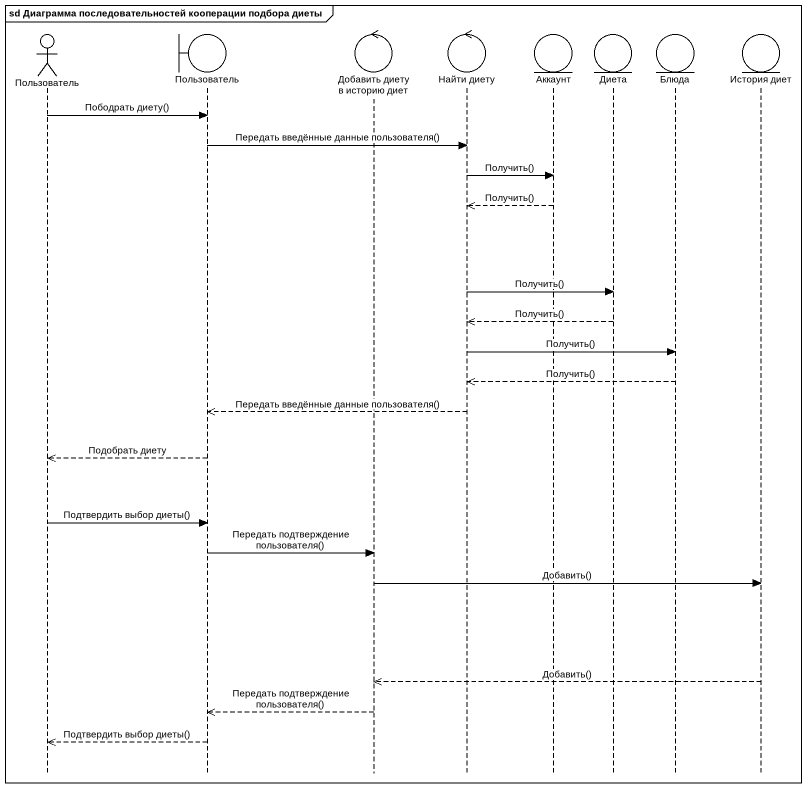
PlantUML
@startuml
mainframe sd Диаграмма последовательностей кооперации подбора диеты
hide footbox
actor Пользователь
boundary "Пользователь" as Пользователь_2
control "Добавить диету в историю диет" as Добавить_диету_в_историю
control "Найти диету" as Найти_диету
entity Аккаунт
entity Диета
entity Блюда
entity "История диет" as История_диет

Пользователь -> Пользователь_2 : Пободрать диету()
Пользователь_2 -> Найти_диету : Передать введённые данные пользователя()
Найти_диету -> Аккаунт : Получить()
Аккаунт -->> Найти_диету : Получить()
Найти_диету -> Диета : Получить()
Диета -->> Найти_диету : Получить()
Найти_диету -> Блюда : Получить()
Блюда -->> Найти_диету : Получить()
Найти_диету -->> Пользователь_2 : Передать введённые данные пользователя()
Пользователь_2 -->> Пользователь : Подобрать диету
Пользователь -> Пользователь_2 : Подтвердить выбор диеты()
Пользователь_2 -> Добавить_диету_в_историю : Передать подтверждение пользователя()
Добавить_диету_в_историю -> История_диет : Добавить()
История_диет -->> Добавить_диету_в_историю : Добавить()
Добавить_диету_в_историю -->> Пользователь_2 : Передать подтверждение пользователя()
Пользователь_2 -->> Пользователь : Подтвердить выбор диеты()
@enduml
